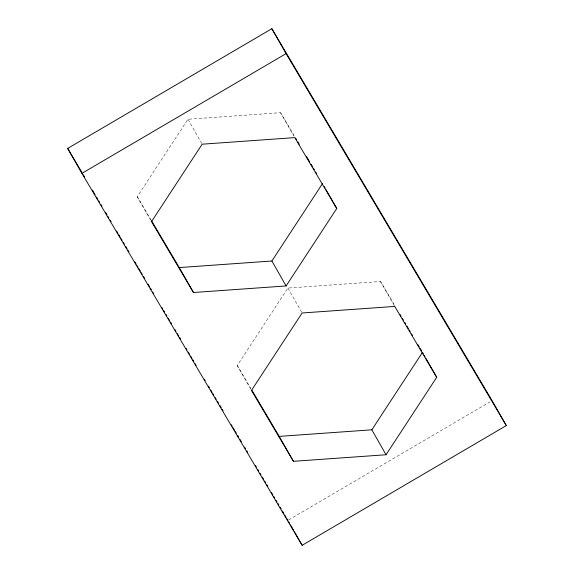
<?xml version="1.0" encoding="UTF-8"?>
<svg xmlns="http://www.w3.org/2000/svg" width="574" height="574" viewBox="0 0 574 574"><rect width="100%" height="100%" fill="white"/><g stroke="black" fill="none" stroke-linecap="round" stroke-linejoin="round"><path stroke-width="0.43" stroke-dasharray="2.87 2.15" d="M150.646 220.122L137.286 196.703L187.942 119.256L280.564 112.683L294.706 136.569M250.601 388.928L237.241 365.502L287.897 288.055L380.519 281.49L394.661 305.368M288.7 519.915L489.773 402.008M137.286 196.703L150.976 219.813M237.241 365.502L250.931 388.62M380.519 281.49L394.74 306.423M280.564 112.683L293.924 136.11M287.897 288.055L301.687 312.234M187.942 119.256L201.732 143.428"/><path stroke-width="0.86" d="M151.428 220.581L179.26 267.577L271.882 261.012L322.538 183.565M336.759 208.498L294.785 137.617L202.163 144.189L151.514 221.636L193.481 292.51L286.103 285.945L336.759 208.498L325.982 189.607M251.843 390.155L279.215 436.384L371.837 429.811L422.486 352.364L423.354 353.878M436.714 377.297L394.74 306.423L302.118 312.988L251.462 390.435L293.436 461.317L386.058 454.744L436.714 377.297L425.937 358.413M67.682 148.422L271.854 28.7L492.09 400.645L506.318 425.578L302.146 545.3L81.91 173.355L67.682 148.422L81.852 172.344M81.91 173.355L286.074 53.633L271.854 28.7M286.074 53.633L506.318 425.578M295.617 138.112L296.528 139.647M297.899 141.957L299.269 144.275M306.566 156.602L309.759 161.99M311.13 164.3L312.5 166.611M313.411 168.153L314.322 169.696M315.693 172.006L316.604 173.549M400.135 314.617L401.047 316.159M402.417 318.47L403.328 320.012M404.699 322.323L405.61 323.858M406.98 326.176L408.344 328.486M409.262 330.021L410.173 331.564M411.544 333.874L412.455 335.417M417.929 344.665L419.293 346.976M420.211 348.511L421.574 350.829M83.223 174.661L84.593 176.971M92.357 190.094L95.097 194.722M96.475 197.04L97.845 199.35M98.757 200.893L99.668 202.443M101.038 204.753L101.957 206.296M105.609 212.473L106.979 214.784M107.898 216.326L108.809 217.876M110.179 220.186L111.091 221.729M116.579 230.992L117.95 233.309M118.861 234.852L120.231 237.162M121.143 238.705L122.061 240.248M123.432 242.565L124.343 244.108M125.713 246.425L127.084 248.743M128.002 250.286L128.913 251.828M134.854 261.859L136.225 264.176M137.136 265.719L138.054 267.262M138.965 268.804L140.336 271.115M141.254 272.664L142.165 274.207M143.536 276.517L144.447 278.06M148.106 284.238L149.477 286.548M150.388 288.098L151.306 289.64M152.677 291.951L153.588 293.493M161.811 307.384L162.729 308.927M163.64 310.477L164.551 312.019M165.929 314.33L166.84 315.872M168.211 318.19L169.581 320.507M170.492 322.05L171.411 323.593M175.063 329.763L175.981 331.306M177.352 333.623L178.722 335.941M179.633 337.483L180.545 339.026M186.033 348.282L186.945 349.831M188.315 352.142L189.685 354.459M190.597 356.002L191.974 358.32M192.886 359.862L193.797 361.405M195.167 363.715L196.086 365.265M204.308 379.149L205.219 380.698M208.419 386.094L209.338 387.637M210.708 389.954L212.079 392.272M212.99 393.814L213.901 395.357M215.272 397.674L216.19 399.217M217.56 401.527L218.472 403.07M219.842 405.387L221.212 407.705M222.131 409.248L223.042 410.79M231.265 424.681L232.183 426.224M233.094 427.766L234.465 430.084M235.383 431.626L236.294 433.169M237.665 435.487L238.576 437.029M239.946 439.34L241.317 441.657M244.517 447.06L245.435 448.603M246.806 450.92L247.717 452.463M255.487 465.579L256.399 467.121M257.769 469.439L258.68 470.981M260.051 473.292L260.969 474.841M262.34 477.152L263.71 479.469M264.621 481.012L265.54 482.555M266.91 484.872L267.821 486.415M271.48 492.585L272.851 494.903M273.762 496.445L274.673 497.988M276.044 500.306L276.962 501.848M277.873 503.391L278.792 504.933M280.162 507.251L281.073 508.794M282.444 511.104L283.814 513.421M284.726 514.964L286.096 517.282M287.014 518.824L287.926 520.367M424.215 355.392L425.076 356.899M324.26 186.586L325.121 188.1M371.837 429.811L386.058 454.744M271.882 261.012L286.103 285.945M279.215 436.384L293.436 461.317M179.26 267.577L193.481 292.51M288.787 521.881L289.648 523.388M290.516 524.901L293.529 530.189M294.39 531.703L302.146 545.3"/></g></svg>
